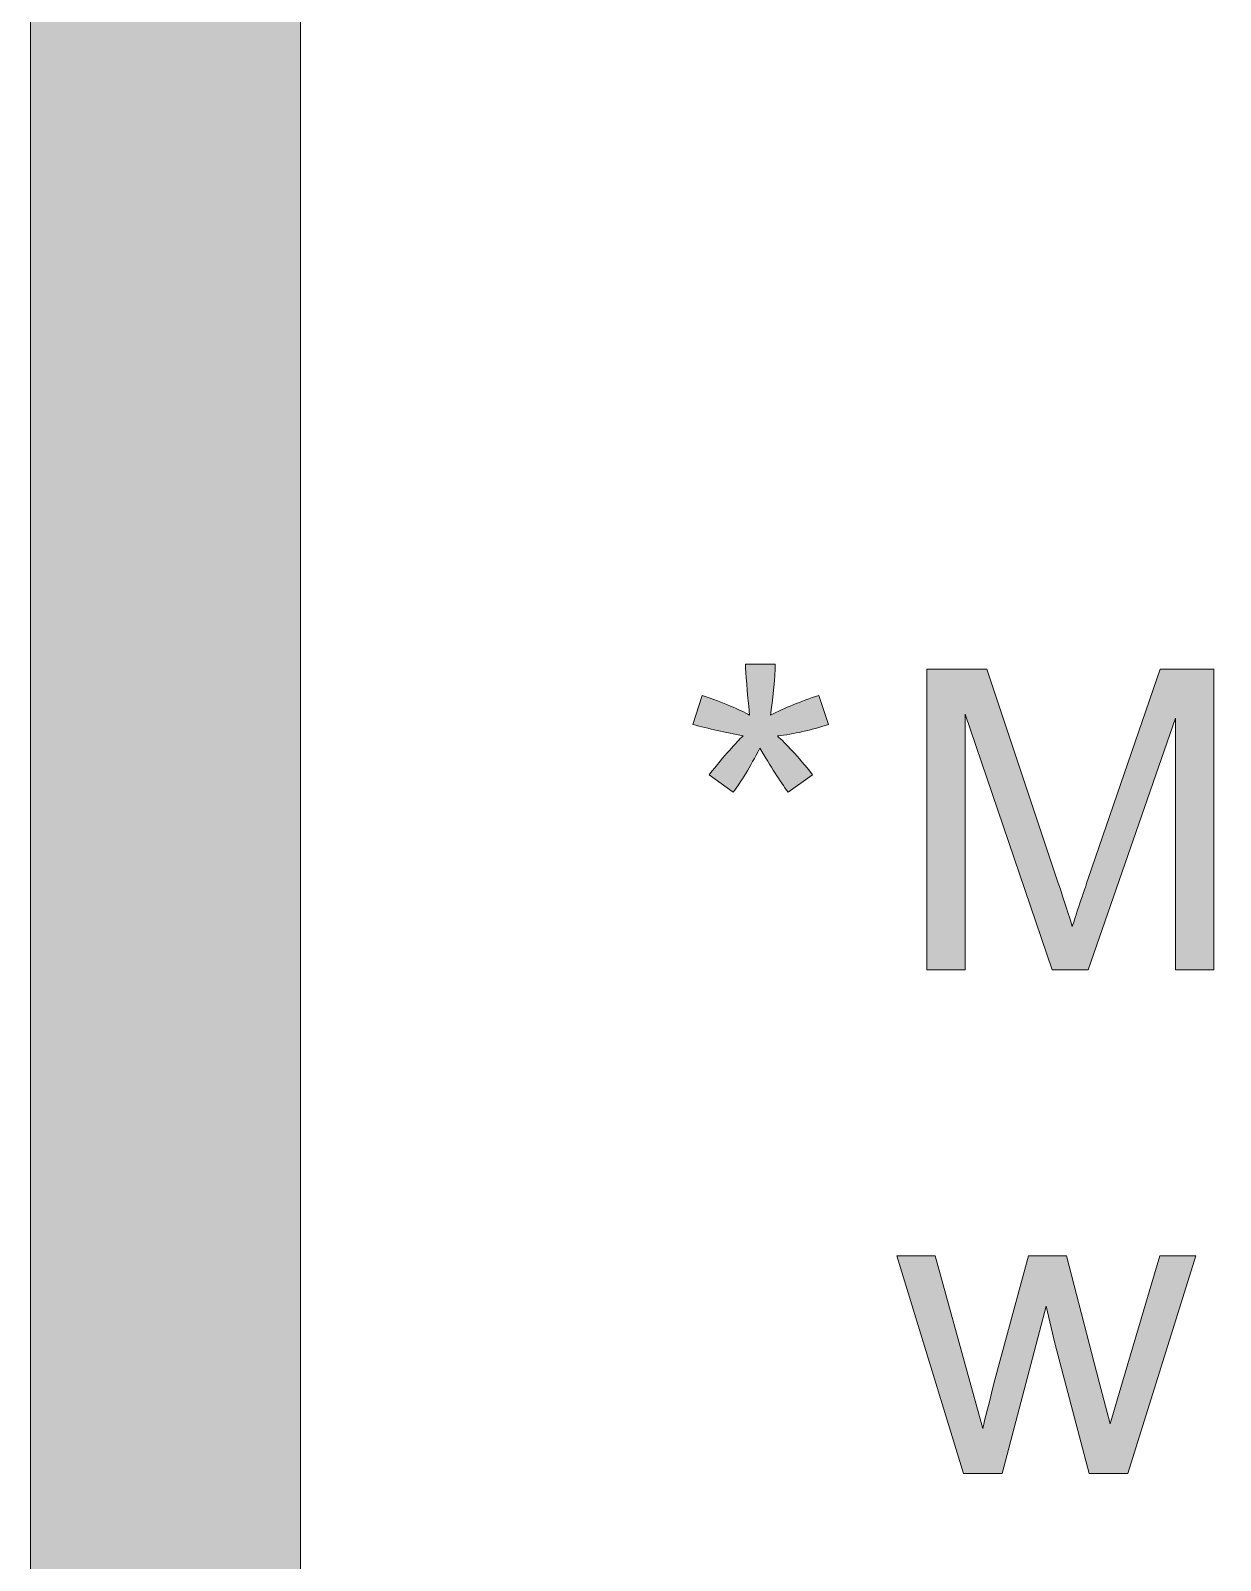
# Model space of a CAD drawing. Header units: inches. Extents: x -17.6 to 82.3, y -15.1 to 23.2.
# Drawn here: x 78.152 to 78.703, y -4.567 to -3.859 of the extents above; entities that cross this region are included whole.
import ezdxf

# ---------------------------------------------------------------- set-up
doc = ezdxf.new("R2010")
doc.units = ezdxf.units.IN
doc.header["$MEASUREMENT"] = 0
doc.layers.add('0_0', color=7, linetype='Continuous', lineweight=0)
doc.layers.add('G-ANNO-TTLB', color=7, linetype='Continuous', lineweight=0)

# ---------------------------------------------------------------- blocks, each defined once
blk = doc.blocks.new('Block_21')
at = {"layer": '0_0', "true_color": 0x000000, "transparency": 33554687}
h = blk.add_hatch(color=18, dxfattribs=at)
h.dxf.hatch_style = 2
edge = h.paths.add_edge_path()
edge.add_spline(control_points=[(78.45888, -4.18014), (78.45888, -4.18014), (78.46324, -4.16665), (78.46324, -4.16665), (78.47331, -4.17019), (78.4806, -4.17327), (78.48516, -4.17586), (78.48397, -4.1644), (78.48333, -4.15652), (78.48326, -4.15222), (78.48326, -4.15222), (78.49704, -4.15222), (78.49704, -4.15222), (78.49685, -4.15849), (78.49612, -4.16634), (78.49485, -4.17577), (78.50137, -4.17247), (78.50884, -4.16943), (78.51725, -4.16665), (78.51725, -4.16665), (78.52162, -4.18014), (78.52162, -4.18014), (78.51359, -4.18279), (78.50571, -4.18457), (78.49799, -4.18545), (78.50184, -4.1888), (78.5073, -4.19478), (78.51432, -4.2034), (78.51432, -4.2034), (78.50293, -4.21147), (78.50293, -4.21147), (78.49925, -4.20646), (78.49491, -4.19967), (78.48991, -4.19105), (78.48523, -4.19998), (78.48112, -4.20679), (78.47757, -4.21147), (78.47757, -4.21147), (78.46636, -4.2034), (78.46636, -4.2034), (78.47371, -4.19435), (78.47896, -4.18837), (78.48212, -4.18545), (78.47396, -4.18387), (78.46621, -4.1821), (78.45888, -4.18014)], knot_values=[0, 0, 0, 0, 1, 1, 1, 2, 2, 2, 3, 3, 3, 4, 4, 4, 5, 5, 5, 6, 6, 6, 7, 7, 7, 8, 8, 8, 9, 9, 9, 10, 10, 10, 11, 11, 11, 12, 12, 12, 13, 13, 13, 14, 14, 14, 15, 15, 15, 15], degree=3, periodic=0)
h = blk.add_hatch(color=18, dxfattribs=at)
h.dxf.hatch_style = 2
edge = h.paths.add_edge_path()
edge.add_spline(control_points=[(78.56722, -4.29378), (78.56722, -4.29378), (78.56722, -4.1546), (78.56722, -4.1546), (78.56722, -4.1546), (78.59494, -4.1546), (78.59494, -4.1546), (78.59494, -4.1546), (78.6279, -4.25315), (78.6279, -4.25315), (78.63094, -4.26233), (78.63315, -4.26919), (78.63455, -4.27375), (78.63612, -4.26869), (78.63859, -4.26124), (78.64195, -4.25144), (78.64195, -4.25144), (78.67527, -4.1546), (78.67527, -4.1546), (78.67527, -4.1546), (78.70006, -4.1546), (78.70006, -4.1546), (78.70006, -4.1546), (78.70006, -4.29378), (78.70006, -4.29378), (78.70006, -4.29378), (78.68229, -4.29378), (78.68229, -4.29378), (78.68229, -4.29378), (78.68229, -4.17729), (78.68229, -4.17729), (78.68229, -4.17729), (78.64185, -4.29378), (78.64185, -4.29378), (78.64185, -4.29378), (78.62524, -4.29378), (78.62524, -4.29378), (78.62524, -4.29378), (78.58499, -4.17529), (78.58499, -4.17529), (78.58499, -4.17529), (78.58499, -4.29378), (78.58499, -4.29378), (78.58499, -4.29378), (78.56722, -4.29378), (78.56722, -4.29378)], knot_values=[0, 0, 0, 0, 1, 1, 1, 2, 2, 2, 3, 3, 3, 4, 4, 4, 5, 5, 5, 6, 6, 6, 7, 7, 7, 8, 8, 8, 9, 9, 9, 10, 10, 10, 11, 11, 11, 12, 12, 12, 13, 13, 13, 14, 14, 14, 15, 15, 15, 15], degree=3, periodic=0)
h = blk.add_hatch(color=18, dxfattribs=at)
h.dxf.hatch_style = 2
edge = h.paths.add_edge_path()
edge.add_spline(control_points=[(78.58423, -4.52711), (78.58423, -4.52711), (78.55336, -4.42628), (78.55336, -4.42628), (78.55336, -4.42628), (78.57102, -4.42628), (78.57102, -4.42628), (78.57102, -4.42628), (78.58708, -4.48448), (78.58708, -4.48448), (78.58708, -4.48448), (78.59304, -4.50613), (78.59304, -4.50613), (78.5933, -4.50506), (78.59505, -4.49813), (78.59828, -4.48534), (78.59828, -4.48534), (78.61431, -4.42628), (78.61431, -4.42628), (78.61431, -4.42628), (78.63189, -4.42628), (78.63189, -4.42628), (78.63189, -4.42628), (78.64697, -4.48477), (78.64697, -4.48477), (78.64697, -4.48477), (78.65202, -4.50404), (78.65202, -4.50404), (78.65202, -4.50404), (78.6578, -4.48458), (78.6578, -4.48458), (78.6578, -4.48458), (78.67508, -4.42628), (78.67508, -4.42628), (78.67508, -4.42628), (78.6917, -4.42628), (78.6917, -4.42628), (78.6917, -4.42628), (78.66018, -4.52711), (78.66018, -4.52711), (78.66018, -4.52711), (78.64242, -4.52711), (78.64242, -4.52711), (78.64242, -4.52711), (78.62638, -4.46673), (78.62638, -4.46673), (78.62638, -4.46673), (78.62248, -4.44954), (78.62248, -4.44954), (78.62248, -4.44954), (78.60208, -4.52711), (78.60208, -4.52711), (78.60208, -4.52711), (78.58423, -4.52711), (78.58423, -4.52711)], knot_values=[0, 0, 0, 0, 1, 1, 1, 2, 2, 2, 3, 3, 3, 4, 4, 4, 5, 5, 5, 6, 6, 6, 7, 7, 7, 8, 8, 8, 9, 9, 9, 10, 10, 10, 11, 11, 11, 12, 12, 12, 13, 13, 13, 14, 14, 14, 15, 15, 15, 16, 16, 16, 17, 17, 17, 18, 18, 18, 18], degree=3, periodic=0)
at = {"layer": '0_0'}
for points, knots in [([(78.45888, -4.18014), (78.45888, -4.18014), (78.46324, -4.16665), (78.46324, -4.16665), (78.47331, -4.17019), (78.4806, -4.17327), (78.48516, -4.17586), (78.48397, -4.1644), (78.48333, -4.15652), (78.48326, -4.15222), (78.48326, -4.15222), (78.49704, -4.15222), (78.49704, -4.15222), (78.49685, -4.15849), (78.49612, -4.16634), (78.49485, -4.17577), (78.50137, -4.17247), (78.50884, -4.16943), (78.51725, -4.16665), (78.51725, -4.16665), (78.52162, -4.18014), (78.52162, -4.18014), (78.51359, -4.18279), (78.50571, -4.18457), (78.49799, -4.18545), (78.50184, -4.1888), (78.5073, -4.19478), (78.51432, -4.2034), (78.51432, -4.2034), (78.50293, -4.21147), (78.50293, -4.21147), (78.49925, -4.20646), (78.49491, -4.19967), (78.48991, -4.19105), (78.48523, -4.19998), (78.48112, -4.20679), (78.47757, -4.21147), (78.47757, -4.21147), (78.46636, -4.2034), (78.46636, -4.2034), (78.47371, -4.19435), (78.47896, -4.18837), (78.48212, -4.18545), (78.47396, -4.18387), (78.46621, -4.1821), (78.45888, -4.18014)], [0, 0, 0, 0, 1, 1, 1, 2, 2, 2, 3, 3, 3, 4, 4, 4, 5, 5, 5, 6, 6, 6, 7, 7, 7, 8, 8, 8, 9, 9, 9, 10, 10, 10, 11, 11, 11, 12, 12, 12, 13, 13, 13, 14, 14, 14, 15, 15, 15, 15]), ([(78.56722, -4.29378), (78.56722, -4.29378), (78.56722, -4.1546), (78.56722, -4.1546), (78.56722, -4.1546), (78.59494, -4.1546), (78.59494, -4.1546), (78.59494, -4.1546), (78.6279, -4.25315), (78.6279, -4.25315), (78.63094, -4.26233), (78.63315, -4.26919), (78.63455, -4.27375), (78.63612, -4.26869), (78.63859, -4.26124), (78.64195, -4.25144), (78.64195, -4.25144), (78.67527, -4.1546), (78.67527, -4.1546), (78.67527, -4.1546), (78.70006, -4.1546), (78.70006, -4.1546), (78.70006, -4.1546), (78.70006, -4.29378), (78.70006, -4.29378), (78.70006, -4.29378), (78.68229, -4.29378), (78.68229, -4.29378), (78.68229, -4.29378), (78.68229, -4.17729), (78.68229, -4.17729), (78.68229, -4.17729), (78.64185, -4.29378), (78.64185, -4.29378), (78.64185, -4.29378), (78.62524, -4.29378), (78.62524, -4.29378), (78.62524, -4.29378), (78.58499, -4.17529), (78.58499, -4.17529), (78.58499, -4.17529), (78.58499, -4.29378), (78.58499, -4.29378), (78.58499, -4.29378), (78.56722, -4.29378), (78.56722, -4.29378)], [0, 0, 0, 0, 1, 1, 1, 2, 2, 2, 3, 3, 3, 4, 4, 4, 5, 5, 5, 6, 6, 6, 7, 7, 7, 8, 8, 8, 9, 9, 9, 10, 10, 10, 11, 11, 11, 12, 12, 12, 13, 13, 13, 14, 14, 14, 15, 15, 15, 15]), ([(78.58423, -4.52711), (78.58423, -4.52711), (78.55336, -4.42628), (78.55336, -4.42628), (78.55336, -4.42628), (78.57102, -4.42628), (78.57102, -4.42628), (78.57102, -4.42628), (78.58708, -4.48448), (78.58708, -4.48448), (78.58708, -4.48448), (78.59304, -4.50613), (78.59304, -4.50613), (78.5933, -4.50506), (78.59505, -4.49813), (78.59828, -4.48534), (78.59828, -4.48534), (78.61431, -4.42628), (78.61431, -4.42628), (78.61431, -4.42628), (78.63189, -4.42628), (78.63189, -4.42628), (78.63189, -4.42628), (78.64697, -4.48477), (78.64697, -4.48477), (78.64697, -4.48477), (78.65202, -4.50404), (78.65202, -4.50404), (78.65202, -4.50404), (78.6578, -4.48458), (78.6578, -4.48458), (78.6578, -4.48458), (78.67508, -4.42628), (78.67508, -4.42628), (78.67508, -4.42628), (78.6917, -4.42628), (78.6917, -4.42628), (78.6917, -4.42628), (78.66018, -4.52711), (78.66018, -4.52711), (78.66018, -4.52711), (78.64242, -4.52711), (78.64242, -4.52711), (78.64242, -4.52711), (78.62638, -4.46673), (78.62638, -4.46673), (78.62638, -4.46673), (78.62248, -4.44954), (78.62248, -4.44954), (78.62248, -4.44954), (78.60208, -4.52711), (78.60208, -4.52711), (78.60208, -4.52711), (78.58423, -4.52711), (78.58423, -4.52711)], [0, 0, 0, 0, 1, 1, 1, 2, 2, 2, 3, 3, 3, 4, 4, 4, 5, 5, 5, 6, 6, 6, 7, 7, 7, 8, 8, 8, 9, 9, 9, 10, 10, 10, 11, 11, 11, 12, 12, 12, 13, 13, 13, 14, 14, 14, 15, 15, 15, 16, 16, 16, 17, 17, 17, 18, 18, 18, 18])]:
    blk.add_open_spline(points, degree=3, knots=knots, dxfattribs=at)
blk = doc.blocks.new('Block_20')
at = {"layer": '0_0'}
blk.add_blockref('Block_21', (0, 0), dxfattribs=at)

msp = doc.modelspace()

# ---------------------------------------------------------------- hatches: boundary and pattern name
at = {"layer": 'G-ANNO-TTLB', "true_color": 0xff00ff, "transparency": 33554687}
h = msp.add_hatch(color=6, dxfattribs=at)
edge = h.paths.add_edge_path()
edge.add_spline(control_points=[(82.33927, 23.06401), (82.33927, 23.06401), (82.33927, -11.06099), (82.33927, -11.06099), (82.33927, -11.06099), (78.15227, -11.06099), (78.15227, -11.06099), (78.15227, -11.06099), (78.15227, 23.06401), (78.15227, 23.06401), (78.15227, 23.06401), (82.33927, 23.06401), (82.33927, 23.06401)], knot_values=[0, 0, 0, 0, 1, 1, 1, 2, 2, 2, 3, 3, 3, 4, 4, 4, 4], degree=3, periodic=0)
edge = h.paths.add_edge_path()
edge.add_spline(control_points=[(82.21427, 22.93901), (82.21427, 22.93901), (78.27727, 22.93901), (78.27727, 22.93901), (78.27727, 22.93901), (78.27727, -10.93599), (78.27727, -10.93599), (78.27727, -10.93599), (82.21427, -10.93599), (82.21427, -10.93599), (82.21427, -10.93599), (82.21427, 22.93901), (82.21427, 22.93901)], knot_values=[0, 0, 0, 0, 1, 1, 1, 2, 2, 2, 3, 3, 3, 4, 4, 4, 4], degree=3, periodic=0)
edge.add_line((82.21427, 22.93901), (82.21427, 22.93901))

# ---------------------------------------------------------------- linework, layer by layer
at = {"layer": 'G-ANNO-TTLB', "color": 6, "lineweight": 9, "true_color": 0xff00ff}
for p, q in [((78.15227, 23.06401), (78.15227, -11.06099)), ((78.27727, -10.93599), (78.27727, 22.93901))]:
    msp.add_line(p, q, dxfattribs=at)
at = {"layer": 'G-ANNO-TTLB'}
for points in [[(82.33927, 23.06401), (82.33927, 23.06401), (82.33927, -11.06099), (82.33927, -11.06099), (82.33927, -11.06099), (78.15227, -11.06099), (78.15227, -11.06099), (78.15227, -11.06099), (78.15227, 23.06401), (78.15227, 23.06401), (78.15227, 23.06401), (82.33927, 23.06401), (82.33927, 23.06401)], [(82.21427, 22.93901), (82.21427, 22.93901), (78.27727, 22.93901), (78.27727, 22.93901), (78.27727, 22.93901), (78.27727, -10.93599), (78.27727, -10.93599), (78.27727, -10.93599), (82.21427, -10.93599), (82.21427, -10.93599), (82.21427, -10.93599), (82.21427, 22.93901), (82.21427, 22.93901)]]:
    msp.add_open_spline(points, degree=3, knots=[0, 0, 0, 0, 1, 1, 1, 2, 2, 2, 3, 3, 3, 4, 4, 4, 4], dxfattribs=at)

# ---------------------------------------------------------------- block references
at = {"layer": '0_0'}
msp.add_blockref('Block_20', (0, 0), dxfattribs=at)

doc.saveas('drawing.dxf')
